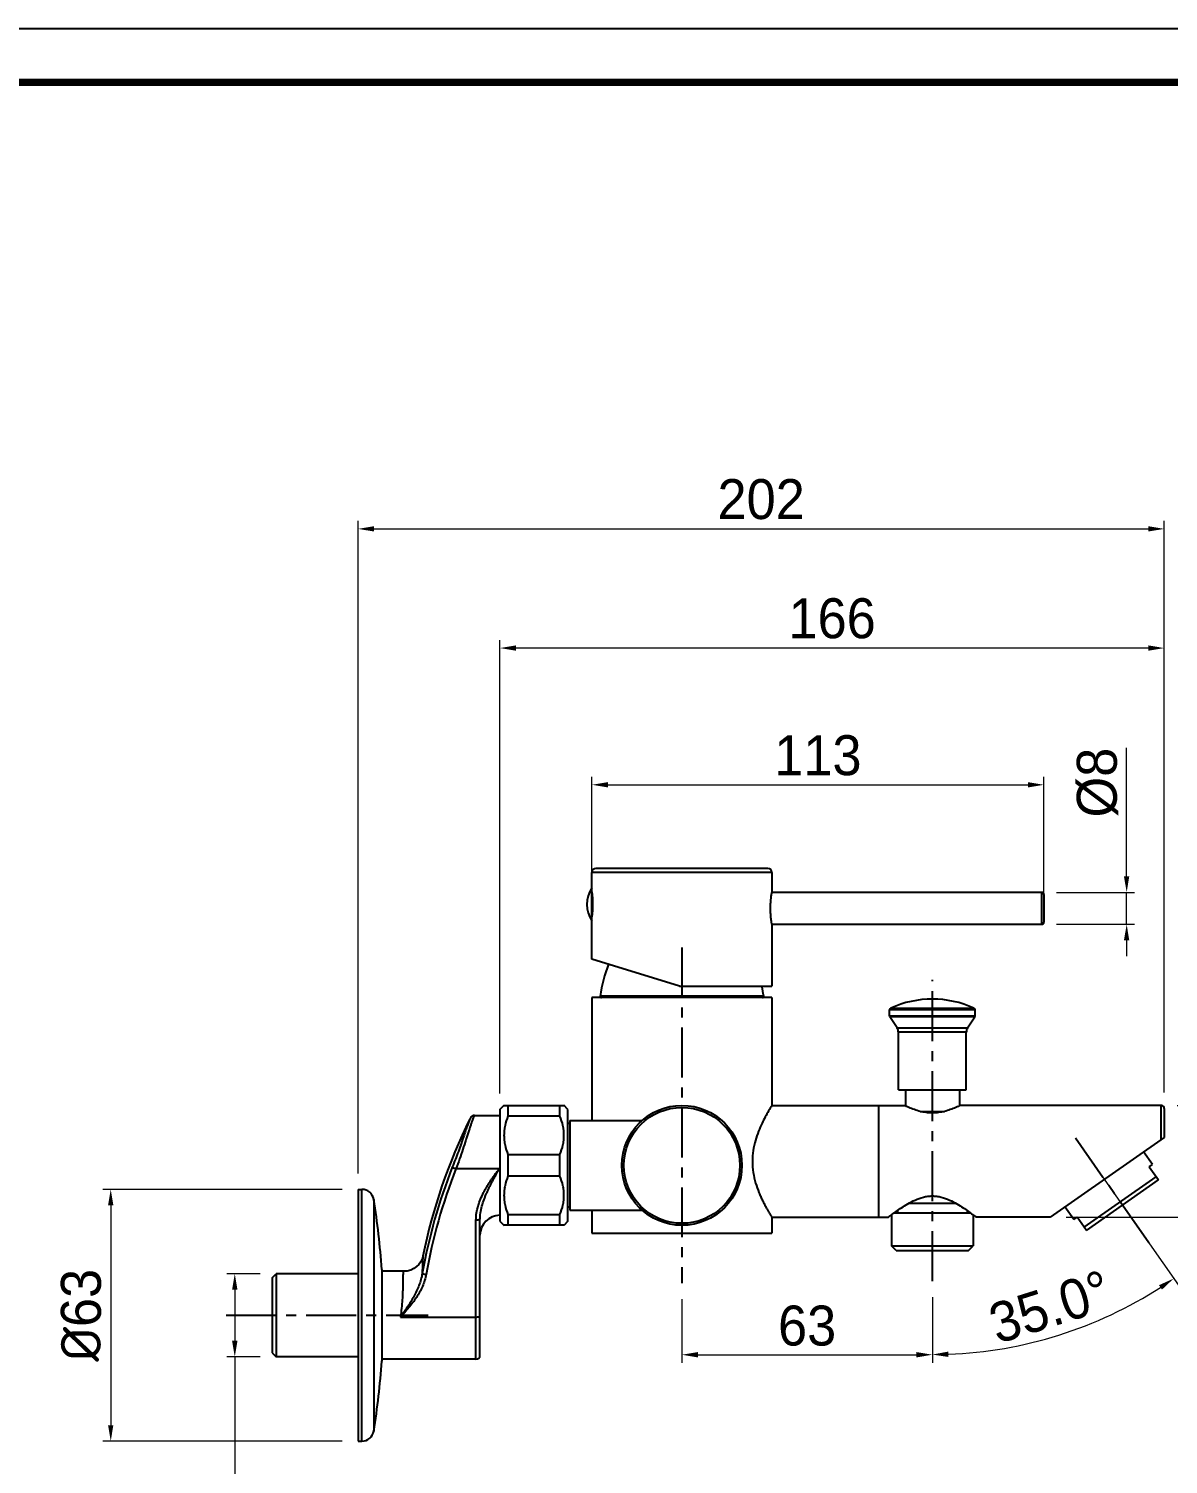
# Model space of a CAD drawing. Extents: x 0 to 790, y 0 to 579.
# Drawn here: x 360.9 to 645.9, y 219.6 to 578.8 of the extents above; entities that cross this region are included whole.
import ezdxf

# ---------------------------------------------------------------- set-up
doc = ezdxf.new("R2010")
doc.units = 0
doc.header["$LTSCALE"] = 10
doc.header["$MEASUREMENT"] = 0
doc.header["$PDMODE"] = 3
doc.header["$PDSIZE"] = -10
doc.linetypes.add('CENTER', pattern=[2, 1.25, -0.25, 0.25, -0.25])
doc.layers.get('0').update_dxf_attribs({"linetype": 'CONTINUOUS'})
doc.layers.get('DEFPOINTS').update_dxf_attribs({"linetype": 'CONTINUOUS'})
doc.layers.add('DEFAULT_1', color=7, linetype='CENTER')
doc.styles.add('Daelim Dimension', font='H2GTRE.TTF')
doc.dimstyles.new('DEFAULT', dxfattribs={"dimscale": 2, "dimtxt": 2, "dimasz": 2, "dimexe": 0, "dimexo": 2, "dimgap": 1, "dimtad": 1, "dimdec": 1, "dimzin": 9, "dimdsep": 46, "dimtxsty": 'Daelim Dimension', "dimcen": 0.5, "dimclrd": 252, "dimclre": 252, "dimclrt": 3, "dimadec": 1, "dimazin": 0, "dimtfac": 1, "dimtdec": 1, "dimtix": 1, "dimtmove": 0, "dimatfit": 3, "dimfxl": 1, "dimtolj": 1, "dimtzin": 1, "dimlwd": 9, "dimlwe": 9, "dimarcsym": 0})

# ---------------------------------------------------------------- blocks, each defined once
blk = doc.blocks.new('*D5')
at = {"color": 5, "lineweight": 9, "ltscale": 0.5, "transparency": 16777216}
for p, q in [((439.27, 288.4), (379.43, 288.4)), ((381.43, 284.4), (381.43, 229.4)), ((439.27, 225.4), (379.43, 225.4))]:
    blk.add_line(p, q, dxfattribs=at)
at = {"color": 5, "ltscale": 0.5, "transparency": 16777216}
for points in [[(380.76, 284.4), (382.09, 284.4), (381.43, 288.4)], [(380.76, 229.4), (382.09, 229.4), (381.43, 225.4)]]:
    blk.add_solid(points, dxfattribs=at)
at = {"layer": 'DEFPOINTS', "color": 0, "ltscale": 0.5, "transparency": 16777216}
for p in [(443.27, 288.4), (381.43, 225.4), (443.27, 225.4)]:
    blk.add_point(p, dxfattribs=at)
at = {"color": 7, "ltscale": 0.5, "transparency": 16777216, "insert": (368.97, 256.9), "char_height": 10, "attachment_point": 2, "rotation": 90, "style": 'Daelim Dimension'}
blk.add_mtext('\\A1;{\\fISOCPEUR|b0|i0|c0|p34;%%C}63', dxfattribs=at)
blk = doc.blocks.new('*D6')
at = {"color": 5, "lineweight": 9, "ltscale": 0.5, "transparency": 16777216}
for p, q in [((418.77, 267.3), (410.45, 267.3)), ((412.45, 263.3), (412.45, 250.5)), ((418.77, 246.5), (410.45, 246.5)), ((412.45, 246.5), (412.45, 135.81))]:
    blk.add_line(p, q, dxfattribs=at)
at = {"color": 5, "ltscale": 0.5, "transparency": 16777216}
for points in [[(411.78, 263.3), (413.12, 263.3), (412.45, 267.3)], [(411.78, 250.5), (413.12, 250.5), (412.45, 246.5)]]:
    blk.add_solid(points, dxfattribs=at)
at = {"layer": 'DEFPOINTS', "color": 0, "ltscale": 0.5, "transparency": 16777216}
for p in [(422.77, 267.3), (412.45, 246.5), (422.77, 246.5)]:
    blk.add_point(p, dxfattribs=at)
at = {"color": 7, "ltscale": 0.5, "transparency": 16777216, "insert": (398.26, 175.08), "char_height": 10, "attachment_point": 2, "rotation": 90, "style": 'Daelim Dimension'}
blk.add_mtext('\\A1;G1/2x14TH', dxfattribs=at)
blk = doc.blocks.new('*D7')
at = {"color": 5, "lineweight": 9, "ltscale": 0.5, "transparency": 16777216}
for p, q in [((478.77, 312.4), (478.77, 425.81)), ((640.89, 423.81), (482.77, 423.81)), ((644.89, 312.6), (644.89, 425.81))]:
    blk.add_line(p, q, dxfattribs=at)
at = {"color": 5, "ltscale": 0.5, "transparency": 16777216}
for points in [[(482.77, 424.48), (482.77, 423.15), (478.77, 423.81)], [(640.89, 424.48), (640.89, 423.15), (644.89, 423.81)]]:
    blk.add_solid(points, dxfattribs=at)
at = {"layer": 'DEFPOINTS', "color": 0, "ltscale": 0.5, "transparency": 16777216}
for p in [(478.77, 423.81), (478.77, 308.4), (644.89, 308.6)]:
    blk.add_point(p, dxfattribs=at)
at = {"color": 7, "ltscale": 0.5, "transparency": 16777216, "insert": (561.83, 436.27), "char_height": 10, "attachment_point": 2, "style": 'Daelim Dimension'}
blk.add_mtext('\\A1;166', dxfattribs=at)
blk = doc.blocks.new('*D8')
at = {"color": 5, "lineweight": 9, "ltscale": 0.5, "transparency": 16777216}
for p, q in [((443.27, 292.4), (443.27, 455.63)), ((447.27, 453.63), (640.89, 453.63)), ((644.89, 312.6), (644.89, 455.63))]:
    blk.add_line(p, q, dxfattribs=at)
at = {"color": 5, "ltscale": 0.5, "transparency": 16777216}
for points in [[(447.27, 454.3), (447.27, 452.97), (443.27, 453.63)], [(640.89, 454.3), (640.89, 452.97), (644.89, 453.63)]]:
    blk.add_solid(points, dxfattribs=at)
at = {"layer": 'DEFPOINTS', "color": 0, "ltscale": 0.5, "transparency": 16777216}
for p in [(644.89, 453.63), (644.89, 308.6), (443.27, 288.4)]:
    blk.add_point(p, dxfattribs=at)
at = {"color": 7, "ltscale": 0.5, "transparency": 16777216, "insert": (544.08, 466.08), "char_height": 10, "attachment_point": 2, "style": 'Daelim Dimension'}
blk.add_mtext('\\A1;202', dxfattribs=at)
blk = doc.blocks.new('*D10')
at = {"color": 5, "lineweight": 9, "ltscale": 0.5, "transparency": 16777216}
for p, q in [((704.76, 309.4), (704.76, 340.99)), ((648.09, 309.4), (706.76, 309.4)), ((704.76, 285.4), (704.76, 305.4)), ((620.32, 281.4), (706.76, 281.4))]:
    blk.add_line(p, q, dxfattribs=at)
at = {"color": 5, "ltscale": 0.5, "transparency": 16777216}
for points in [[(704.09, 305.4), (705.43, 305.4), (704.76, 309.4)], [(704.09, 285.4), (705.43, 285.4), (704.76, 281.4)]]:
    blk.add_solid(points, dxfattribs=at)
at = {"layer": 'DEFPOINTS', "color": 0, "ltscale": 0.5, "transparency": 16777216}
for p in [(644.09, 309.4), (616.32, 281.4), (704.76, 281.4)]:
    blk.add_point(p, dxfattribs=at)
at = {"color": 7, "ltscale": 0.5, "transparency": 16777216, "insert": (692.3, 327.22), "char_height": 10, "attachment_point": 2, "rotation": 90, "style": 'Daelim Dimension'}
blk.add_mtext('\\A1;%%c28', dxfattribs=at)
blk = doc.blocks.new('*D11')
at = {"color": 5, "lineweight": 9, "ltscale": 0.5, "transparency": 16777216}
for p, q in [((624.96, 297.95), (648.41, 264.46)), ((586.89, 261.45), (586.89, 245.06))]:
    blk.add_line(p, q, dxfattribs=at)
blk.add_arc((586.89, 352.33), 105.26, 272.1774, 302.8226, dxfattribs=at)
at = {"color": 5, "ltscale": 0.5, "transparency": 16777216}
for points in [[(643.57, 264.42), (644.31, 263.31), (647.26, 266.1)], [(590.9, 246.47), (590.87, 247.81), (586.89, 247.06)]]:
    blk.add_solid(points, dxfattribs=at)
at = {"layer": 'DEFPOINTS', "color": 0, "ltscale": 0.5, "transparency": 16777216}
for p in [(586.89, 341.85), (622.06, 302.09), (622.67, 301.23), (586.89, 265.45), (608.17, 249.24)]:
    blk.add_point(p, dxfattribs=at)
at = {"color": 7, "ltscale": 0.5, "transparency": 16777216, "insert": (614.79, 263.82), "char_height": 10, "attachment_point": 2, "rotation": 17.5, "style": 'Daelim Dimension'}
blk.add_mtext('\\A1;35.0°', dxfattribs=at)
blk = doc.blocks.new('*D12')
at = {"color": 5, "lineweight": 9, "ltscale": 0.5, "transparency": 16777216}
for p, q in [((501.77, 357.45), (501.77, 391.61)), ((614.77, 362.7), (614.77, 391.61)), ((505.77, 389.61), (610.77, 389.61))]:
    blk.add_line(p, q, dxfattribs=at)
at = {"color": 5, "ltscale": 0.5, "transparency": 16777216}
for points in [[(505.77, 390.27), (505.77, 388.94), (501.77, 389.61)], [(610.77, 390.27), (610.77, 388.94), (614.77, 389.61)]]:
    blk.add_solid(points, dxfattribs=at)
at = {"layer": 'DEFPOINTS', "color": 0, "ltscale": 0.5, "transparency": 16777216}
for p in [(614.77, 389.61), (614.77, 358.7), (501.77, 353.45)]:
    blk.add_point(p, dxfattribs=at)
at = {"color": 7, "ltscale": 0.5, "transparency": 16777216, "insert": (558.27, 402.01), "char_height": 10, "attachment_point": 2, "style": 'Daelim Dimension'}
blk.add_mtext('\\A1;113', dxfattribs=at)
blk = doc.blocks.new('*D13')
at = {"color": 5, "lineweight": 9, "ltscale": 0.5, "transparency": 16777216}
for p, q in [((635.48, 366.7), (635.48, 398.82)), ((617.92, 362.7), (637.48, 362.7)), ((635.48, 354.7), (635.48, 362.7)), ((617.92, 354.7), (637.48, 354.7)), ((635.48, 350.7), (635.48, 346.7))]:
    blk.add_line(p, q, dxfattribs=at)
at = {"color": 5, "ltscale": 0.5, "transparency": 16777216}
for points in [[(634.81, 366.7), (636.14, 366.7), (635.48, 362.7)], [(634.81, 350.7), (636.14, 350.7), (635.48, 354.7)]]:
    blk.add_solid(points, dxfattribs=at)
at = {"layer": 'DEFPOINTS', "color": 0, "ltscale": 0.5, "transparency": 16777216}
for p in [(613.92, 362.7), (613.92, 354.7), (635.48, 354.7)]:
    blk.add_point(p, dxfattribs=at)
at = {"color": 7, "ltscale": 0.5, "transparency": 16777216, "insert": (623.02, 381.43), "char_height": 10, "attachment_point": 1, "rotation": 90, "style": 'Daelim Dimension'}
blk.add_mtext('\\A1;%%c8', dxfattribs=at)
blk = doc.blocks.new('*D14')
at = {"color": 5, "lineweight": 9, "ltscale": 0.5, "transparency": 16777216}
for p, q in [((524.27, 260.9), (524.27, 245.02)), ((586.89, 256.06), (586.89, 245.02)), ((528.27, 247.02), (582.89, 247.02))]:
    blk.add_line(p, q, dxfattribs=at)
at = {"color": 5, "ltscale": 0.5, "transparency": 16777216}
for points in [[(528.27, 247.69), (528.27, 246.35), (524.27, 247.02)], [(582.89, 247.69), (582.89, 246.35), (586.89, 247.02)]]:
    blk.add_solid(points, dxfattribs=at)
at = {"layer": 'DEFPOINTS', "color": 0, "ltscale": 0.5, "transparency": 16777216}
for p in [(524.27, 264.9), (586.89, 260.06), (586.89, 247.02)]:
    blk.add_point(p, dxfattribs=at)
at = {"color": 7, "ltscale": 0.5, "transparency": 16777216, "insert": (555.58, 254.25), "char_height": 10, "attachment_point": 5, "style": 'Daelim Dimension'}
blk.add_mtext('\\A1;63', dxfattribs=at)

msp = doc.modelspace()

# ---------------------------------------------------------------- linework, layer by layer
at = {"linetype": 'Continuous'}
for p, q in [((546.77, 367.7), (501.77, 367.7)), ((501.77, 346.01), (501.77, 367.7)), ((545.77, 368.7), (502.77, 368.7)), ((546.77, 367.7), (546.77, 362.7)), ((501.79, 362.82), (501.77, 362.95)), ((501.77, 362.8), (501.79, 362.8)), ((614.27, 362.7), (546.77, 362.7)), ((614.27, 354.7), (614.27, 362.7)), ((614.77, 362.2), (614.77, 355.2)), ((501.77, 356.6), (501.79, 356.6)), ((501.77, 356.45), (501.79, 356.59)), ((546.77, 354.7), (614.27, 354.7)), ((546.77, 354.7), (546.77, 339.2)), ((523.66, 339.2), (501.77, 346.01)), ((523.66, 339.2), (546.77, 339.2)), ((546.77, 336.4), (501.77, 336.4)), ((501.77, 336.4), (501.77, 305.65)), ((544.72, 336.75), (503.82, 336.75)), ((546.77, 336.4), (546.77, 309.4)), ((597.59, 333.28), (576.19, 333.28)), ((576.19, 331.82), (576.19, 333.28)), ((576.19, 331.82), (597.59, 331.82)), ((597.5, 331.54), (576.27, 331.54)), ((578.06, 328.8), (576.27, 331.54)), ((576.48, 333.73), (597.29, 333.73)), ((595.71, 328.8), (597.5, 331.54)), ((597.59, 331.82), (597.59, 333.28)), ((578.06, 328.8), (595.71, 328.8)), ((595.39, 327.71), (578.39, 327.71)), ((578.39, 313.3), (578.39, 327.71)), ((595.39, 313.3), (595.39, 327.71)), ((578.39, 313.3), (595.39, 313.3)), ((580.14, 313.3), (580.14, 309.28)), ((593.64, 313.3), (593.64, 309.28)), ((478.77, 308.4), (479.79, 309.42)), ((479.77, 309.4), (494.77, 309.4)), ((480.77, 309.4), (480.77, 306.72)), ((493.77, 306.72), (493.77, 309.4)), ((495.77, 308.4), (494.75, 309.42)), ((546.77, 309.4), (546.75, 309.37)), ((546.77, 309.4), (579.89, 309.4)), ((573.39, 309.4), (573.39, 281.4)), ((644.09, 309.4), (593.89, 309.4)), ((644.09, 300.84), (644.09, 309.4)), ((472.39, 306.9), (478.77, 306.9)), ((478.77, 308.4), (478.77, 280.4)), ((493.77, 306.72), (480.77, 306.72)), ((495.77, 280.4), (495.77, 308.4)), ((496.27, 305.65), (514.34, 305.65)), ((496.27, 305.65), (496.27, 283.15)), ((583.85, 307.9), (589.93, 307.9)), ((644.89, 308.6), (644.89, 301.4)), ((496.27, 304.9), (495.77, 304.9)), ((644.89, 301.4), (616.32, 281.4)), ((480.77, 297.08), (493.77, 297.08)), ((480.77, 297.08), (480.77, 291.72)), ((493.77, 291.72), (493.77, 297.08)), ((641.96, 294.59), (639.72, 297.79)), ((641.14, 294.02), (641.96, 294.59)), ((478.7, 293.53), (467.76, 293.53)), ((493.77, 291.72), (480.77, 291.72)), ((624.84, 278.94), (642.86, 291.56)), ((641.14, 294.02), (643.44, 290.74)), ((443.27, 288.4), (444.24, 288.4)), ((443.27, 288.4), (443.27, 225.4)), ((444.24, 225.4), (444.24, 288.4)), ((625.41, 278.12), (643.44, 290.74)), ((447.2, 285.89), (447.2, 227.92)), ((496.27, 283.9), (495.77, 283.9)), ((580.96, 284.9), (592.82, 284.9)), ((622.3, 280.83), (620.06, 284.02)), ((472.77, 245.9), (472.77, 280.72)), ((473.77, 246.9), (473.77, 280.76)), ((478.77, 280.4), (479.79, 279.38)), ((480.77, 282.08), (493.77, 282.08)), ((480.77, 282.08), (480.77, 279.4)), ((493.77, 279.4), (493.77, 282.08)), ((495.77, 280.4), (494.75, 279.38)), ((496.27, 283.15), (514.34, 283.15)), ((501.77, 283.15), (501.77, 277.4)), ((546.77, 281.4), (575.89, 281.4)), ((546.77, 281.4), (546.77, 277.4)), ((576.64, 281.98), (576.64, 274.3)), ((596.58, 282.4), (577.19, 282.4)), ((578.14, 283.09), (578.14, 282.4)), ((595.64, 283.09), (595.64, 282.4)), ((597.14, 281.98), (597.14, 274.3)), ((616.32, 281.4), (597.89, 281.4)), ((622.3, 280.83), (623.12, 281.4)), ((625.41, 278.12), (623.12, 281.4)), ((494.77, 279.4), (479.77, 279.4)), ((501.77, 277.4), (546.77, 277.4)), ((576.64, 274.3), (597.14, 274.3)), ((577.84, 273.1), (576.64, 274.3)), ((577.84, 273.1), (595.94, 273.1)), ((595.94, 273.1), (597.14, 274.3)), ((421.77, 266.3), (422.77, 267.3)), ((421.77, 266.3), (421.77, 247.5)), ((443.27, 267.3), (422.77, 267.3)), ((422.77, 267.3), (422.77, 246.5)), ((449.2, 268.36), (449.21, 268.3)), ((449.2, 268.36), (449.2, 245.44)), ((449.21, 268.3), (449.21, 245.5)), ((454.71, 267.9), (449.21, 267.9)), ((453.88, 256.46), (472.77, 256.46)), ((421.77, 247.5), (422.77, 246.5)), ((443.27, 246.5), (422.77, 246.5)), ((449.2, 245.44), (449.21, 245.5)), ((472.77, 245.9), (449.21, 245.9)), ((443.27, 225.4), (444.24, 225.4))]:
    msp.add_line(p, q, dxfattribs=at)
at = {"ltscale": 0.5}
msp.add_lwpolyline([(0, 0), (789.88, 0), (789.88, 578.76), (0, 578.76)], close=True, dxfattribs=at)
at = {"color": 5, "linetype": 'ByBlock', "lineweight": 200, "const_width": 1.82}
msp.add_lwpolyline([(12.7, 24.78), (777.1, 24.78), (777.1, 565.32), (12.7, 565.32)], close=True, dxfattribs=at)
at = {"linetype": 'Continuous'}
for points in [[(472.39, 306.9), (472.13, 306.87), (471.83, 306.74), (471.63, 306.58), (471.49, 306.42), (471.39, 306.27), (471.31, 306.12), (471.27, 306.04)], [(459.5, 271.69), (459.48, 271.56), (459.38, 271.21), (459.19, 270.74), (458.89, 270.19), (458.47, 269.63), (457.92, 269.08), (457.24, 268.59), (456.44, 268.21), (455.55, 267.97), (454.71, 267.9)]]:
    msp.add_lwpolyline(points, dxfattribs=at)
for radius in [15, 14.5]:
    msp.add_circle((524.27, 294.4), radius, dxfattribs=at)
for centre, radius, start, end in [((502.77, 367.7), 1, 90, 180), ((545.77, 367.7), 1, 0, 90), ((507.75, 359.7), 7.27, 145.2134, 214.7866), ((479.53, 359.7), 22.48, 352.0393, 7.96), ((614.27, 362.2), 0.5, 0, 90), ((614.27, 355.2), 0.5, 270, 0), ((543.38, 330.78), 40, 159.5846, 171.4224), ((505.17, 330.78), 40, 8.5776, 12.1667), ((504.12, 336.7), 0.3, 171.4191, 270), ((544.43, 336.7), 0.3, 270, 8.5797), ((586.89, 311), 25, 65.3971, 114.6029), ((576.69, 333.28), 0.5, 114.6029, 180), ((576.69, 331.82), 0.5, 180, 213.1804), ((597.09, 333.28), 0.5, 0, 65.3971), ((597.09, 331.82), 0.5, 326.8196, 0), ((576.39, 327.71), 2, 0, 33.1804), ((597.39, 327.71), 2, 146.8196, 180), ((644.09, 308.6), 0.8, 0, 90), ((597.28, 243.69), 140.6, 153.6757, 168.5145), ((596.64, 242.91), 139.46, 158.5365, 169.9203), ((596.72, 242.86), 138.56, 158.5476, 169.9155), ((444.24, 285.4), 3, 9.3411, 90), ((270.98, 256.9), 178.59, 3.6799, 9.3411), ((478.77, 276.9), 5, 90, 180), ((270.98, 256.9), 178.59, 350.6589, 356.3201), ((472.77, 246.9), 1, 270, 0), ((444.24, 228.4), 3, 270, 350.6589)]:
    msp.add_arc(centre, radius, start, end, dxfattribs=at)
for points, knots in [([(546.77, 354.7), (546.77, 354.7), (546.77, 354.71), (546.77, 354.71), (546.77, 354.73), (546.76, 354.75), (546.76, 354.78), (546.75, 354.83), (546.74, 354.9), (546.72, 355.02), (546.69, 355.19), (546.66, 355.39), (546.63, 355.62), (546.59, 355.88), (546.56, 356.17), (546.51, 356.6), (546.46, 357.19), (546.42, 357.93), (546.41, 358.7), (546.42, 359.47), (546.46, 360.22), (546.52, 360.9), (546.59, 361.5), (546.65, 361.99), (546.71, 362.35), (546.75, 362.57), (546.77, 362.68), (546.77, 362.7)], [0, 0, 0, 0, 0.000613, 0.001378, 0.002446, 0.005491, 0.009739, 0.015182, 0.021807, 0.038511, 0.059659, 0.085037, 0.114371, 0.147375, 0.183727, 0.223077, 0.309286, 0.402776, 0.499994, 0.597211, 0.690698, 0.776906, 0.852611, 0.914955, 0.961485, 0.99026, 1, 1, 1, 1]), ([(546.75, 309.37), (546.48, 308.93), (545.61, 307.49), (544.46, 305.36), (543.38, 302.89), (542.59, 300.6), (542.02, 298.07), (541.89, 296.3), (541.89, 295.4)], [0, 0, 0, 0, 0.105298, 0.335845, 0.483347, 0.646067, 0.819918, 1, 1, 1, 1]), ([(583.85, 307.9), (582.87, 308.14), (581.53, 308.62), (580.25, 309.22), (579.89, 309.4)], [0, 0, 0, 0, 0.714876, 1, 1, 1, 1]), ([(593.89, 309.4), (593.53, 309.22), (592.25, 308.62), (590.91, 308.14), (589.93, 307.9)], [0, 0, 0, 0, 0.285058, 1, 1, 1, 1]), ([(471.27, 306.04), (471.22, 305.95), (471.12, 305.73), (470.9, 305.18), (470.59, 304.29), (470.15, 303), (469.63, 301.46), (469.03, 299.73), (468.12, 297.19), (467.37, 295.25), (466.85, 293.94)], [0, 0, 0, 0, 0.02426, 0.055532, 0.138034, 0.244795, 0.372208, 0.516048, 0.671726, 1, 1, 1, 1]), ([(472.39, 306.9), (472.38, 306.9), (472.34, 306.88), (472.27, 306.79), (472.17, 306.59), (472.03, 306.25), (471.86, 305.78), (471.66, 305.19), (471.43, 304.48), (471.17, 303.67), (470.89, 302.77), (470.58, 301.78), (470.11, 300.33), (469.48, 298.39), (468.66, 295.99), (468.08, 294.35), (467.77, 293.53)], [0, 0, 0, 0, 0.003057, 0.008012, 0.024743, 0.050864, 0.0862, 0.130358, 0.182836, 0.243039, 0.310241, 0.383658, 0.462456, 0.632775, 0.814234, 1, 1, 1, 1]), ([(480.77, 306.72), (480.46, 305.95), (480.08, 304.77), (479.82, 303.13), (479.75, 301.9), (479.82, 300.67), (480.08, 299.04), (480.46, 297.85), (480.77, 297.08)], [0, 0, 0, 0, 0.251076, 0.375714, 0.5, 0.624286, 0.748924, 1, 1, 1, 1]), ([(493.77, 297.08), (494.08, 297.85), (494.46, 299.04), (494.73, 300.67), (494.79, 301.9), (494.73, 303.13), (494.46, 304.77), (494.08, 305.95), (493.77, 306.72)], [0, 0, 0, 0, 0.251076, 0.375714, 0.5, 0.624286, 0.748924, 1, 1, 1, 1]), ([(589.93, 307.9), (589.44, 307.78), (588.44, 307.59), (586.89, 307.49), (585.34, 307.59), (584.33, 307.78), (583.85, 307.9)], [0, 0, 0, 0, 0.243792, 0.500001, 0.756208, 1, 1, 1, 1]), ([(541.89, 295.4), (541.89, 294.47), (542.04, 292.62), (542.64, 290.01), (543.36, 288), (543.98, 286.53), (544.45, 285.55), (544.91, 284.65), (545.34, 283.84), (545.68, 283.24), (545.93, 282.8), (546.09, 282.52), (546.24, 282.27), (546.38, 282.04), (546.49, 281.85), (546.58, 281.72), (546.64, 281.62), (546.67, 281.57), (546.7, 281.52), (546.73, 281.48), (546.75, 281.45), (546.76, 281.42), (546.77, 281.41), (546.77, 281.41), (546.77, 281.41), (546.77, 281.4), (546.77, 281.4)], [0, 0, 0, 0, 0.187044, 0.367106, 0.534743, 0.612484, 0.685368, 0.752724, 0.813793, 0.867738, 0.891758, 0.913656, 0.933317, 0.950628, 0.965483, 0.977786, 0.982952, 0.987449, 0.991268, 0.994405, 0.996851, 0.998601, 0.999213, 0.99965, 0.999913, 1, 1, 1, 1]), ([(466.85, 293.94), (466.86, 293.93), (466.9, 293.91), (467, 293.86), (467.19, 293.77), (467.46, 293.66), (467.66, 293.58), (467.76, 293.53)], [0, 0, 0, 0, 0.046494, 0.121737, 0.348913, 0.654107, 1, 1, 1, 1]), ([(472.77, 280.72), (472.77, 281.32), (472.87, 282.52), (473.28, 284.28), (473.89, 285.97), (474.53, 287.33), (475.1, 288.39), (475.55, 289.16), (476.03, 289.93), (476.52, 290.68), (476.94, 291.3), (477.29, 291.79), (477.55, 292.16), (477.81, 292.52), (478.04, 292.82), (478.22, 293.06), (478.36, 293.24), (478.49, 293.38), (478.6, 293.48), (478.66, 293.52), (478.7, 293.53)], [0, 0, 0, 0, 0.124925, 0.249887, 0.374868, 0.499866, 0.562381, 0.624897, 0.687415, 0.749934, 0.812454, 0.843715, 0.874976, 0.906237, 0.937498, 0.953129, 0.968759, 0.984387, 0.992201, 1, 1, 1, 1]), ([(473.77, 280.76), (473.77, 281.34), (473.87, 282.49), (474.24, 284.19), (474.68, 285.56), (475.1, 286.64), (475.44, 287.44), (475.79, 288.23), (476.17, 289.02), (476.56, 289.79), (476.9, 290.44), (477.17, 290.95), (477.38, 291.33), (477.59, 291.72), (477.8, 292.1), (477.98, 292.41), (478.12, 292.67), (478.23, 292.86), (478.34, 293.04), (478.46, 293.23), (478.57, 293.38), (478.67, 293.48), (478.74, 293.52), (478.77, 293.52)], [0, 0, 0, 0, 0.124631, 0.249253, 0.373929, 0.436321, 0.498752, 0.561232, 0.623765, 0.686355, 0.749005, 0.780351, 0.811712, 0.843087, 0.874474, 0.905873, 0.921578, 0.937284, 0.952994, 0.968705, 0.984412, 0.992262, 1, 1, 1, 1]), ([(480.77, 291.72), (480.46, 290.95), (480.08, 289.77), (479.82, 288.13), (479.75, 286.9), (479.82, 285.67), (480.08, 284.04), (480.46, 282.85), (480.77, 282.08)], [0, 0, 0, 0, 0.251076, 0.375714, 0.5, 0.624286, 0.748924, 1, 1, 1, 1]), ([(493.77, 282.08), (494.08, 282.85), (494.46, 284.04), (494.73, 285.67), (494.79, 286.9), (494.73, 288.13), (494.46, 289.77), (494.08, 290.95), (493.77, 291.72)], [0, 0, 0, 0, 0.251076, 0.375714, 0.5, 0.624286, 0.748924, 1, 1, 1, 1]), ([(575.89, 281.4), (576.19, 281.64), (576.83, 282.13), (577.92, 282.94), (579.23, 283.86), (580.8, 284.84), (582.6, 285.79), (584.29, 286.41), (585.75, 286.69), (586.89, 286.77), (588.02, 286.69), (589.48, 286.41), (591.17, 285.79), (592.98, 284.84), (594.54, 283.86), (595.86, 282.94), (596.94, 282.13), (597.59, 281.64), (597.89, 281.4)], [0, 0, 0, 0, 0.045963, 0.097947, 0.163416, 0.238725, 0.32123, 0.408969, 0.454256, 0.5, 0.545744, 0.59103, 0.678769, 0.761275, 0.836584, 0.902053, 0.954037, 1, 1, 1, 1]), ([(473.77, 280.76), (473.77, 280.76), (473.76, 280.75), (473.75, 280.75), (473.73, 280.75), (473.68, 280.74), (473.59, 280.74), (473.47, 280.73), (473.32, 280.73), (473.15, 280.72), (472.96, 280.72), (472.84, 280.72), (472.77, 280.72)], [0, 0, 0, 0, 0.006193, 0.021066, 0.045116, 0.07828, 0.17063, 0.294771, 0.445874, 0.618274, 0.80561, 1, 1, 1, 1]), ([(459.5, 271.69), (459.48, 271.61), (459.46, 271.41), (459.42, 270.9), (459.38, 270.05), (459.36, 268.78), (459.34, 267.84), (459.33, 267.32)], [0, 0, 0, 0, 0.057351, 0.135572, 0.352136, 0.643412, 1, 1, 1, 1]), ([(454.71, 267.9), (454.7, 267.9), (454.67, 267.89), (454.64, 267.84), (454.61, 267.77), (454.58, 267.67), (454.56, 267.55), (454.53, 267.33), (454.5, 266.79), (454.48, 265.83), (454.47, 264.41), (454.43, 262.69), (454.34, 260.74), (454.16, 258.63), (453.99, 257.19), (453.88, 256.46)], [0, 0, 0, 0, 0.003445, 0.00809, 0.014651, 0.023379, 0.034363, 0.047625, 0.080951, 0.173816, 0.298512, 0.450013, 0.622193, 0.808029, 1, 1, 1, 1]), ([(459.33, 267.33), (459.17, 266.32), (458.59, 264.35), (457.26, 261.58), (455.66, 258.96), (454.47, 257.3), (453.88, 256.46)], [0, 0, 0, 0, 0.249615, 0.499499, 0.749691, 1, 1, 1, 1]), ([(460.31, 267.12), (460.12, 266.09), (459.47, 264.07), (457.93, 261.3), (456.02, 258.79), (454.6, 257.23), (453.88, 256.46)], [0, 0, 0, 0, 0.249676, 0.499641, 0.749775, 1, 1, 1, 1]), ([(459.33, 267.33), (459.35, 267.32), (459.38, 267.31), (459.5, 267.28), (459.69, 267.24), (459.98, 267.18), (460.19, 267.14), (460.31, 267.12)], [0, 0, 0, 0, 0.045181, 0.119528, 0.346035, 0.651997, 1, 1, 1, 1]), ([(472.77, 256.46), (472.84, 256.46), (472.96, 256.46), (473.15, 256.47), (473.32, 256.47), (473.47, 256.47), (473.59, 256.48), (473.68, 256.49), (473.73, 256.49), (473.75, 256.5), (473.76, 256.5), (473.77, 256.5), (473.77, 256.5)], [0, 0, 0, 0, 0.194358, 0.381625, 0.554013, 0.705143, 0.829318, 0.921706, 0.954883, 0.978937, 0.993808, 1, 1, 1, 1])]:
    msp.add_open_spline(points, degree=3, knots=knots, dxfattribs=at)
msp.add_open_spline([(478.7, 293.53), (478.72, 293.53), (478.75, 293.53), (478.77, 293.52)], degree=3, dxfattribs=at)
at = {"layer": 'DEFAULT_1', "color": 1, "linetype": 'CENTER'}
for p, q in [((524.27, 348.9), (524.27, 264.9)), ((586.89, 265.45), (586.89, 340.8)), ((641.02, 275.01), (622.67, 301.23)), ((410.27, 256.9), (460.77, 256.9))]:
    msp.add_line(p, q, dxfattribs=at)

# ---------------------------------------------------------------- dimensions: what is measured, and where the dimension line sits
at = {"ltscale": 0.5}
for base, p1, p2, picture, middle in [((644.89, 453.63), (443.27, 288.4), (644.89, 308.6), '*D8', (544.08, 453.63)), ((614.77, 389.61), (501.77, 353.45), (614.77, 358.7), '*D12', (558.27, 389.61))]:
    dim = msp.add_linear_dim(base=base, p1=p1, p2=p2, dimstyle='DEFAULT', override={"dimtxt": 5, "dimexe": 1, "dimdec": 0, "dimclrd": 5, "dimclre": 5, "dimclrt": 7}, dxfattribs=at)
    dim.commit()
    dim.dimension.update_dxf_attribs({"geometry": picture, "text_midpoint": middle, "dimtype": 160})
dim = msp.add_linear_dim(base=(478.77, 423.81), p1=(644.89, 308.6), p2=(478.77, 308.4), angle=180, dimstyle='DEFAULT', override={"dimtxt": 5, "dimexe": 1, "dimdec": 0, "dimclrd": 5, "dimclre": 5, "dimclrt": 7}, dxfattribs=at)
dim.commit()
dim.dimension.update_dxf_attribs({"geometry": '*D7', "text_midpoint": (561.83, 423.81), "dimtype": 160})
for base, p1, p2, text, picture, middle in [((635.48, 354.7), (613.92, 362.7), (613.92, 354.7), '%%c<>', '*D13', (635.48, 389.12)), ((704.76, 281.4), (644.09, 309.4), (616.32, 281.4), '%%c<>', '*D10', (704.76, 327.22)), ((381.43, 225.4), (443.27, 288.4), (443.27, 225.4), '{\\fISOCPEUR|b0|i0|c0|p34;%%C}<>', '*D5', (381.43, 256.9)), ((412.45, 246.5), (422.77, 267.3), (422.77, 246.5), 'G1/2x14TH', '*D6', (412.45, 175.08))]:
    dim = msp.add_linear_dim(base=base, p1=p1, p2=p2, angle=270, text=text, dimstyle='DEFAULT', override={"dimtxt": 5, "dimexe": 1, "dimdec": 0, "dimclrd": 5, "dimclre": 5, "dimclrt": 7}, dxfattribs=at)
    dim.commit()
    dim.dimension.update_dxf_attribs({"geometry": picture, "text_midpoint": middle, "dimtype": 160})
dim = msp.add_angular_dim_2l(base=(608.172, 249.238), line1=((586.8861, 341.8547), (586.8861, 265.4528)), line2=((622.0631, 302.088), (622.6669, 301.2257)), dimstyle='DEFAULT', override={"dimtxt": 5, "dimexe": 1, "dimdec": 0, "dimclrd": 5, "dimclre": 5, "dimclrt": 7}, dxfattribs=at)
dim.commit()
dim.dimension.update_dxf_attribs({"geometry": '*D11', "text_midpoint": (616.3653, 258.83)})
dim = msp.add_linear_dim(base=(586.89, 247.02), p1=(524.27, 264.9), p2=(586.89, 260.06), dimstyle='DEFAULT', override={"dimtxt": 5, "dimexe": 1, "dimdec": 0, "dimclrd": 5, "dimclre": 5, "dimclrt": 7}, dxfattribs=at)
dim.commit()
dim.dimension.update_dxf_attribs({"geometry": '*D14', "text_midpoint": (555.58, 254.25)})

doc.saveas('drawing.dxf')
